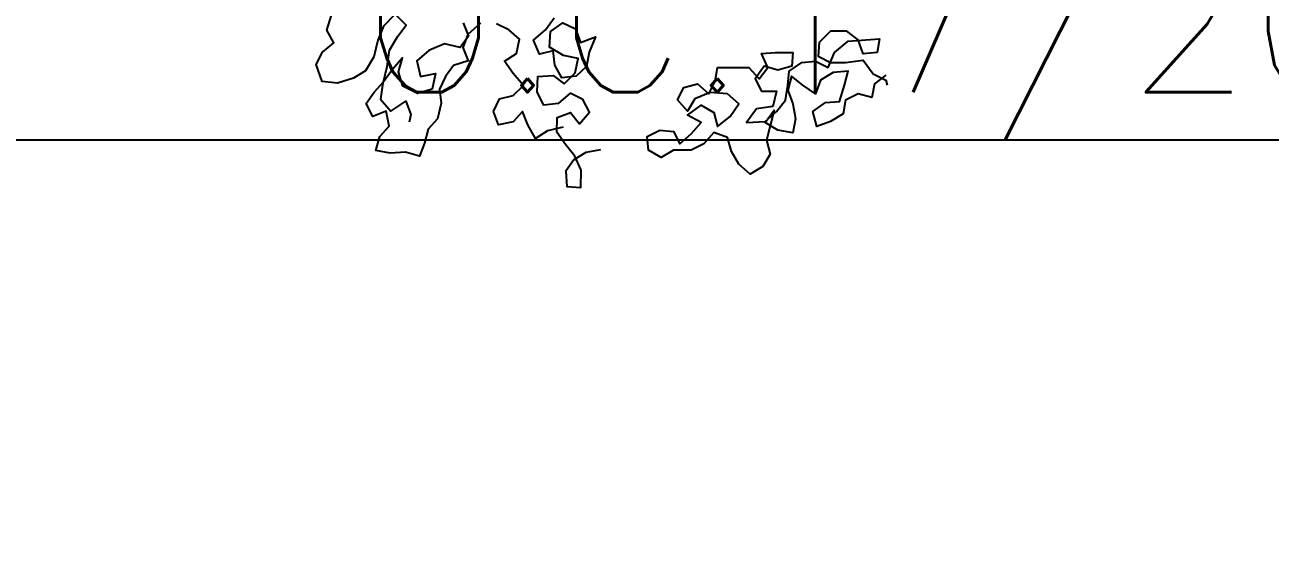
# Model space of a CAD drawing. Header units: metres. Extents: x 750563 to 756046, y 4495933 to 4497284.
# Drawn here: x 755700.214 to 755701.194, y 4496156.69 to 4496157.112 of the extents above; entities that cross this region are included whole.
import ezdxf
from ezdxf import colors
from ezdxf.entities.mleader import LeaderData, LeaderLine
from ezdxf.math import Vec2, Vec3

# ---------------------------------------------------------------- set-up
doc = ezdxf.new("R2010")
doc.units = ezdxf.units.M
doc.layers.add('00_DETALLES', color=7, linetype='Continuous', true_color=0xe0f0d1)
doc.layers.add('00_TEXTO DETALLES', color=7, linetype='Continuous')
doc.styles.get("Standard").update_dxf_attribs({"font": 'simplex.shx'})
doc.dimstyles.get("Standard").update_dxf_attribs({"dimtxt": 0.18, "dimasz": 0.18, "dimexe": 0.18, "dimexo": 0.0625, "dimgap": 0.09, "dimtad": 0, "dimtih": 1, "dimtoh": 1, "dimdec": 4, "dimzin": 0, "dimdsep": 46, "dimtxsty": 'Standard', "dimcen": 0.09, "dimadec": 0, "dimazin": 0, "dimtfac": 1, "dimtdec": 4, "dimtofl": 0, "dimtmove": 0, "dimatfit": 3, "dimfxl": 1, "dimtolj": 1, "dimtzin": 0, "dimarcsym": 0})

# ---------------------------------------------------------------- blocks, each defined once
blk = doc.blocks.new('Arbol21')
for points in [[(1.8109, 3.2967), (1.8414, 3.2892), (1.8648, 3.2744), (1.8804, 3.3011), (1.8905, 3.3274), (1.9088, 3.3067), (1.938, 3.3013), (1.9481, 3.3276), (1.9362, 3.3522), (1.909, 3.3589), (1.8887, 3.3783), (1.9089, 3.4021), (1.9258, 3.4267), (1.9025, 3.4415), (1.8969, 3.4699), (1.9176, 3.4881), (1.9421, 3.5001)], [(1.9731, 3.5014), (1.9982, 3.479), (2.008, 3.4532), (1.9979, 3.4269), (2.0263, 3.4181), (2.0425, 3.3961), (2.0544, 3.3715), (2.0511, 3.3436), (2.0579, 3.3131), (2.0762, 3.2923), (2.0839, 3.2652), (2.0937, 3.2394), (2.1208, 3.2471), (2.1509, 3.2451), (2.1793, 3.2507), (2.1716, 3.2778), (2.1533, 3.2985), (2.1588, 3.3277), (2.1851, 3.3176), (2.1986, 3.3431), (2.1824, 3.3651), (2.1641, 3.3858), (2.1572, 3.4163), (2.1525, 3.4481), (2.1359, 3.4756), (2.1197, 3.4976), (2.1413, 3.5193), (2.1642, 3.4956), (2.1753, 3.4676), (2.1835, 3.435), (2.2001, 3.4075), (2.2234, 3.3928), (2.2552, 3.3831), (2.2849, 3.3866), (2.2967, 3.4197), (2.2847, 3.4442), (2.2622, 3.4624), (2.2757, 3.4878), (2.2667, 3.5171)], [(1.7368, 3.252), (1.7661, 3.2466), (1.7895, 3.2318), (1.8056, 3.2098), (1.8036, 3.1797), (1.776, 3.1775), (1.7755, 3.2119), (1.7877, 3.2394), (1.8059, 3.262), (1.8228, 3.2866), (1.8227, 3.3154), (1.7964, 3.3255), (1.7782, 3.303), (1.7587, 3.3258), (1.7722, 3.3513), (1.7967, 3.3632), (1.8205, 3.3429), (1.8485, 3.3396), (1.862, 3.3651), (1.8606, 3.396), (1.8305, 3.3981), (1.8085, 3.3819), (1.7869, 3.4035), (1.7813, 3.4318), (1.8097, 3.4374), (1.8372, 3.454), (1.8358, 3.485), (1.8112, 3.5018), (1.7866, 3.4899), (1.7765, 3.4636), (1.7468, 3.4745), (1.7592, 3.4445), (1.7648, 3.4161), (1.7852, 3.3967), (1.8132, 3.3934), (1.8267, 3.4188), (1.83, 3.4468), (1.8571, 3.4401), (1.8693, 3.4677), (1.8456, 3.488), (1.8281, 3.5121)], [(2.0074, 3.5019), (1.9973, 3.4756), (2.0135, 3.4537), (2.044, 3.4605), (2.0749, 3.4475), (2.0987, 3.4272), (2.0912, 3.3966), (2.0619, 3.4021), (2.0688, 3.3716), (2.0972, 3.3628), (2.126, 3.3772), (2.1348, 3.4057), (2.1271, 3.4328), (2.1467, 3.4099), (2.1654, 3.3837), (2.1701, 3.3519), (2.1499, 3.3281), (2.1206, 3.348), (2.1105, 3.3217), (2.1139, 3.3064)], [(1.1754, 3.3991), (1.1977, 3.3818), (1.2026, 3.3546), (1.2298, 3.362), (1.2545, 3.3497), (1.2595, 3.3225), (1.2842, 3.3077), (1.3114, 3.2979), (1.3188, 3.3275), (1.2941, 3.3448), (1.2669, 3.3472), (1.257, 3.3794), (1.2495, 3.4065), (1.2792, 3.4041), (1.3039, 3.3893), (1.3138, 3.3621), (1.3385, 3.3794), (1.3608, 3.3967), (1.3682, 3.3696), (1.3583, 3.3424), (1.3534, 3.3127), (1.3584, 3.2855), (1.388, 3.2905), (1.4127, 3.3054), (1.3954, 3.3301), (1.4103, 3.2708), (1.4029, 3.2436), (1.4178, 3.2189), (1.4425, 3.2041), (1.4647, 3.2239), (1.4795, 3.2486), (1.4869, 3.2758), (1.5141, 3.2857), (1.5339, 3.2635), (1.5586, 3.2511), (1.5932, 3.2512), (1.6179, 3.2364), (1.6426, 3.2512), (1.6451, 3.2784), (1.6203, 3.2907), (1.5932, 3.2882), (1.5808, 3.2635), (1.5586, 3.2833), (1.5388, 3.3055), (1.5659, 3.3203), (1.5387, 3.3401), (1.514, 3.3252), (1.5067, 3.298), (1.4819, 3.3178), (1.4646, 3.3425), (1.4868, 3.3623), (1.5214, 3.3648), (1.5511, 3.3524), (1.5659, 3.3277), (1.5857, 3.35), (1.5733, 3.3747), (1.5461, 3.3821), (1.5239, 3.3623), (1.5115, 3.387), (1.5065, 3.4142), (1.4448, 3.4141), (1.425, 3.3919), (1.4077, 3.4141), (1.42, 3.4413), (1.3928, 3.4437), (1.3582, 3.4437), (1.3607, 3.4165), (1.3879, 3.4091), (1.4151, 3.4166), (1.4324, 3.3919), (1.4201, 3.3671), (1.3904, 3.3671), (1.3979, 3.3375), (1.43, 3.3326), (1.4498, 3.3054), (1.4127, 3.3078), (1.3905, 3.3276), (1.3732, 3.3498), (1.3682, 3.3795), (1.3657, 3.4066), (1.341, 3.4239), (1.3138, 3.4264), (1.2891, 3.414), (1.2767, 3.4436), (1.2495, 3.4658), (1.2149, 3.4683), (1.1877, 3.4707), (1.1927, 3.4435), (1.2199, 3.4411), (1.2297, 3.4683), (1.2519, 3.4856), (1.2841, 3.4856), (1.3063, 3.4634), (1.3088, 3.4362), (1.2841, 3.4239), (1.2545, 3.4238), (1.2199, 3.4287), (1.2001, 3.4015), (1.1754, 3.3892), (1.173, 3.3793)]]:
    blk.add_lwpolyline(points)
blk = doc.blocks.new('*D198')
at = {"color": 0, "lineweight": -2, "transparency": 16777216}
for p, q in [((755698.54047, 4496156.53589), (755698.54047, 4496158.05685)), ((755699.2194, 4496156.51038), (755699.2194, 4496158.05685)), ((755698.72047, 4496157.87685), (755699.0394, 4496157.87685)), ((755699.2194, 4496157.87685), (755699.3994, 4496157.87685))]:
    blk.add_line(p, q, dxfattribs=at)
at = {"color": 0, "transparency": 16777216}
for points in [[(755698.72047, 4496157.90685), (755698.72047, 4496157.84685), (755698.54047, 4496157.87685)], [(755699.0394, 4496157.90685), (755699.0394, 4496157.84685), (755699.2194, 4496157.87685)]]:
    blk.add_solid(points, dxfattribs=at)
at = {"layer": 'Defpoints', "color": 0, "transparency": 16777216}
for p in [(755699.2194, 4496157.87685), (755698.54047, 4496156.47339), (755699.2194, 4496156.44788)]:
    blk.add_point(p, dxfattribs=at)
at = {"color": 0, "transparency": 16777216, "insert": (755699.93083, 4496157.87685), "char_height": 0.18, "attachment_point": 5}
blk.add_mtext('\\A1;0.6789', dxfattribs=at)

msp = doc.modelspace()

# ---------------------------------------------------------------- block references
at = {"layer": '00_DETALLES', "xscale": -0.4000000000000057, "yscale": 0.4000000000000057, "zscale": 0.4}
msp.add_blockref('Arbol21', (755701.36173, 4496155.71302), dxfattribs=at)

# ---------------------------------------------------------------- dimensions: what is measured, and where the dimension line sits
dim = msp.add_linear_dim(base=(755699.2194, 4496157.87685), p1=(755698.54047, 4496156.47339), p2=(755699.2194, 4496156.44788), dimstyle='Standard')
dim.commit()
dim.dimension.update_dxf_attribs({"geometry": '*D198', "text_midpoint": (755699.93083, 4496157.87685)})

# ---------------------------------------------------------------- leaders
at = {"layer": '00_TEXTO DETALLES'}
ml = msp.add_multileader_mtext('Standard', dxfattribs=at)
ml.set_content('DETALLE FR01/FR11\\PO.C.17/2003', color=256)
ml.set_leader_properties()
ml.build(insert=Vec2(0, 0))
ml.multileader.update_dxf_attribs({"text_left_attachment_type": 5, "text_right_attachment_type": 5, "dogleg_length": 0, "arrow_head_size": 0.125})
ctx = ml.context
ctx.base_point, ctx.char_height, ctx.arrow_head_size, ctx.landing_gap_size, ctx.plane_origin = Vec3(755700.07966, 4496157.0217), 0.1125, 0.125, 0.05, Vec3(755694.0261, 4496146.84648)
ctx.left_attachment, ctx.right_attachment, ctx.text_align_type = 5, 5, 1
notes = []
notes.append((ctx, [(0, (1, 1, 0), (755700.07966, 4496157.0217), (1, 0), 0, [(0, [(755699.02839, 4496156.21881)], 0, [])])]))
ctx.mtext.insert, ctx.mtext.alignment, ctx.mtext.line_spacing_style, ctx.mtext.flow_direction = Vec3(755700.97341, 4496157.3592), 2, 2, 5
for ctx, leaders in notes:
    for number, flags, end, landing, length, lines in leaders:
        leader = LeaderData()
        leader.index, (leader.has_last_leader_line, leader.has_dogleg_vector, leader.attachment_direction) = number, flags
        leader.last_leader_point, leader.dogleg_vector, leader.dogleg_length = Vec3(end), Vec3(landing), length
        for number, points, colour, breaks in lines:
            line = LeaderLine()
            line.index, line.vertices, line.color, line.breaks = number, Vec3.list(points), colors.encode_raw_color(colour), breaks
            leader.lines.append(line)
        ctx.leaders.append(leader)

doc.saveas('drawing.dxf')
